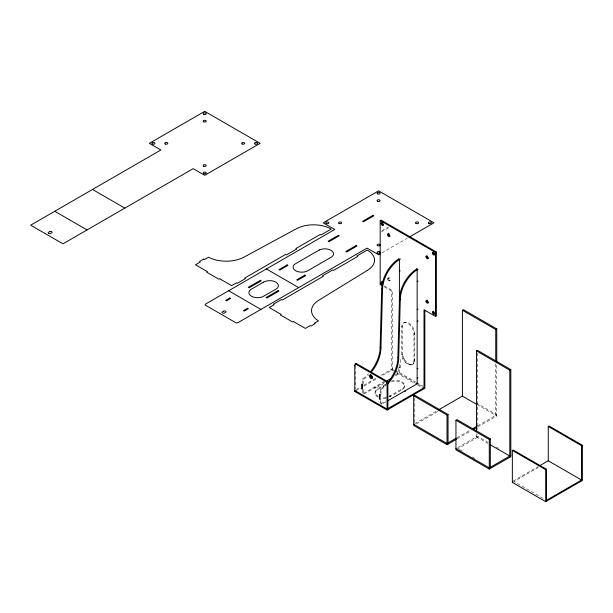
<?xml version="1.0" encoding="UTF-8"?>
<svg xmlns="http://www.w3.org/2000/svg" width="613" height="613" viewBox="0 0 613 613"><rect width="100%" height="100%" fill="white"/><g stroke="black" fill="none" stroke-linecap="round" stroke-linejoin="round"><path stroke-width="0.46" stroke-dasharray="3.06 2.3" d="M401.753 354.483L401.745 326.269A8.705 5.027 60 0 1 407.706 323.35A8.705 5.027 60 0 1 413.944 332.951L413.982 359.908C413.867 370.742 400.718 361.21 401.753 354.483L402.572 354.007L402.565 325.802A8.705 5.027 60 0 1 408.526 322.882A8.705 5.027 60 0 1 414.763 332.476L414.771 361.279L414.334 362.804L412.687 364.398M362.452 383.592L362.452 378.857L364.045 377.815A26.16 15.103 -60 0 0 368.712 373.677M363.271 384.067L363.271 379.324L364.865 378.29A26.16 15.103 -60 0 0 368.398 375.294M380.198 392.887L380.198 389.094L381.792 388.06A26.16 15.103 -60 0 0 386.451 383.922M381.018 394.305L381.018 389.569L382.612 388.527A26.16 15.103 -60 0 0 386.144 385.539M381.968 230.641L388.274 226.994M381.209 232.028L389.094 227.469M381.899 252.885L407.522 238.089M387.876 278.279L388.696 277.804M389.401 280.915L390.22 280.44M384.297 286.861L391.715 291.144L392.535 290.669L392.535 369.601L381.033 376.236M403.99 322.79L404.818 322.315M401.753 326.668L402.572 326.193M413.967 333.947L414.786 333.472L414.786 334.437L413.967 334.913M402.143 356.505L402.963 356.03L402.572 354.007M402.925 358.582L403.745 358.107L402.963 356.03M404.044 360.559L404.864 360.084C406.641 362.681 410.25 366.061 413.507 363.923M356.398 389.516L360.505 387.14M363.793 385.248L376.934 377.662M381.033 375.294L392.535 368.651L394.19 369.608M355.578 390.933L360.505 388.09M363.793 386.198L377.754 378.137M405.423 362.306L406.243 361.831M395.385 374.941L398.588 373.095L398.588 367.471L399.408 366.995L400.228 367.471L400.228 358.053M400.228 367.471L399.408 367.938L398.588 367.471M406.963 363.708L407.783 363.233M413.982 359.908L414.802 359.433M413.967 360.827L414.786 360.352M408.572 364.666L409.392 364.191M413.951 361.747L414.771 361.279M410.128 365.11L410.948 364.635M413.514 363.279L414.334 362.804M411.538 365.019L412.357 364.543M363.248 393.492L385.776 380.489M364.068 393.967L385.776 381.439M395.408 375.876L399.408 373.57L399.408 362.291M375.271 388.45L375.271 387.5L374.451 387.025L374.451 387.975L375.271 388.45L384.979 382.841M378.175 396.259A8.705 5.027 0 0 1 377.033 389.178L386.259 383.884M378.175 397.201A8.705 5.027 0 0 1 377.033 390.129L386.259 384.826M380.995 403.737L385.792 400.963M385.815 401.906L381.018 404.672L381.018 399.983M414.717 423.66L436.916 410.84M416.365 423.89L437.743 411.553M457.099 437.682L470.248 430.081M477.65 425.813L496.768 414.779L477.259 403.507M457.099 438.862L471.075 430.793M477.65 426.993L496.768 415.959L496.768 365.164M457.788 447.59L477.489 436.211L488.055 442.31M456.769 449.36L477.489 437.398L477.489 434.303M513.119 481.059L538.444 466.439M538.413 467.351L513.939 481.481L544.827 499.365M388.765 396.488L402.021 388.933A8.705 5.027 0 0 0 402.772 382.32A8.705 5.027 0 0 0 391.515 381.033M389.837 395.914L389.837 396.856L402.021 389.883A8.705 5.027 0 0 0 402.772 383.271A8.705 5.027 0 0 0 391.515 381.976M389.837 396.856L390.496 396.481L390.496 395.538M384.29 285.911L392.535 290.669M477.044 404.572L496.768 415.959M395.017 370.091L415.729 382.045M416.556 382.527L423.185 386.351M392.535 369.601L394.19 370.559M395.017 371.034L414.901 382.512M418.212 384.428L422.357 386.818M393.37 371.034L391.715 370.076L391.715 291.144M396.68 372.942L416.564 384.42M417.392 384.903L424.02 388.726M496.185 447.007L498.622 448.417M476.462 436.801L488.055 443.498M362.452 378.857L363.271 379.324M380.198 389.094L381.018 389.569M459.413 449.459L462.662 451.337M472.424 456.976L474.86 458.378M403.745 358.107L404.864 360.084M495.741 363.854L495.741 416.549M477.489 353.211L477.489 429.537M476.462 433.943L476.462 437.988M414.717 398.075L414.717 422.709M404.572 385.385L404.572 386.328M402.021 388.933L402.021 389.883M380.198 400.45L380.198 404.197M377.631 388.864L377.631 389.807M375.072 392.856L375.072 393.799M363.271 389.738L363.271 394.427M362.452 390.205L362.452 393.017M355.578 365.815L355.578 389.079M386.037 398.182A8.705 5.027 0 0 1 382.274 398.289M386.757 397.101A8.705 5.027 0 0 1 382.274 397.339M388.381 278.501A1.525 0.881 60 0 0 389.998 280.509A1.525 0.881 60 0 0 389.998 278.356A1.525 0.881 60 0 0 388.381 278.501M387.562 278.976A1.525 0.881 60 0 0 389.171 280.984A1.525 0.881 60 0 0 389.171 278.831A1.525 0.881 60 0 0 387.562 278.976"/><path stroke-width="0.92" d="M370.88 371.187A26.16 15.103 -60 0 0 380.129 347.349L381.707 289.167A25.026 14.444 -60 0 1 398.634 258.985M371.7 371.662A26.16 15.103 -60 0 0 380.949 347.824L382.535 289.635A25.026 14.444 -60 0 1 400.228 258.993L399.408 259.468L398.588 258.993M387.01 383.324A26.16 15.103 -60 0 0 397.875 357.594L399.454 299.405A25.026 14.444 -60 0 1 417.147 268.762L416.327 269.237L417.147 269.712L417.966 269.237A25.026 14.444 -60 0 0 400.274 299.88L398.695 358.069A26.16 15.103 -60 0 1 387.83 383.799M424.84 310.27L424.84 388.251L387.064 410.059L354.758 391.408L354.758 365.356L355.272 363.877L356.092 363.402L387.378 381.462L387.883 383.531L387.883 409.591M381.822 285.436L380.175 284.478L380.175 220.527L380.995 220.052L436.379 252.027L436.379 315.979L435.559 316.454L424.02 309.795L424.02 388.726M380.244 253.836L378.596 254.793L367.057 248.127L238.357 322.43L236.311 323.02L205.026 304.96L206.052 303.78L334.752 229.477L323.212 222.818L378.596 190.842L433.981 222.818L409.178 237.131M399.408 271.306L400.228 270.831M380.175 284.478L380.995 284.011M380.175 220.527L435.559 252.502L436.379 252.027M417.147 281.551L417.966 281.076M399.408 299.313L400.228 298.837M417.147 309.557L417.966 309.082M417.147 321.404L417.966 320.928M354.758 365.356L355.578 364.881M438.563 409.89L462.409 396.121L462.409 310.262L463.436 309.672L496.768 328.913L496.768 362.306M372.758 377.462L371.938 377.937A1.448 0.835 60 0 1 370.911 378.527A1.448 0.835 60 0 1 369.884 376.757L369.884 375.57L370.704 375.095A1.448 0.835 60 0 1 370.742 374.811M369.884 376.757L370.704 376.282L370.704 375.095M371.938 377.937L371.938 376.757L372.758 376.282M354.758 391.408L355.578 390.933M391.408 378.19L387.408 380.497L387.408 381.447M355.272 363.877L386.55 381.937L387.378 381.462M387.064 410.059L387.064 384.006L387.883 383.531M417.147 368.773L417.966 368.298M462.409 310.262L495.741 329.51L496.768 328.913M417.147 378.183L417.966 377.708M387.416 400.979L417.147 383.815L417.147 269.712M476.462 431.077L476.462 350.942L477.489 350.352L510.821 369.593L510.821 456.639L489.281 469.075L455.949 449.835L455.949 420.227L456.976 419.629L490.308 438.877L490.308 467.298M424.84 387.309L387.064 409.116L354.758 390.466M456.271 439.337L447.023 444.678L413.691 425.437L413.691 395.829L414.717 395.232L448.049 414.48L448.049 444.088M476.462 350.942L509.794 370.191L510.821 369.593M413.691 395.829L447.023 415.07L448.049 414.48M456.271 438.157L447.023 443.498L413.691 424.25M472.715 428.663L476.83 426.288M473.543 429.368L476.83 427.468M455.949 420.227L489.281 439.467L490.308 438.877M548.252 426.441L581.584 445.682L581.584 480.025L548.252 460.784L548.252 426.441L549.018 425.997L582.35 445.237L582.35 480.469L545.685 501.641L512.353 482.393L512.353 450.417L513.119 449.973L546.451 469.221L546.451 501.196M510.821 455.459L489.281 467.888L455.949 448.647M540.076 465.497L548.252 460.784M512.353 482.393L513.119 481.948M581.584 445.682L582.35 445.237M512.353 450.417L545.685 469.665L546.451 469.221M546.451 500.308L582.35 479.581M381.707 289.167L382.535 289.635M399.454 299.405L400.274 299.88M266.394 268.946L298.7 287.597M380.129 347.349L380.949 347.824M397.875 357.594L398.695 358.069M462.409 396.121L476.232 404.105M92.525 189.463L124.83 208.114M416.327 383.34L417.147 383.815M228.618 290.754L260.923 309.404M490.285 444.785L509.794 456.049M54.749 211.27L87.061 229.921M386.55 381.937L387.064 384.006M545.685 469.665L545.685 501.641M509.794 370.191L509.794 457.229M495.741 329.51L495.741 360.988M489.281 439.467L489.281 469.075M447.023 415.07L447.023 444.678M435.559 252.502L435.559 316.454M405.147 390.742L405.147 391.692M399.408 259.468L399.408 302.96M382.765 283.865A1.525 0.881 60 0 1 382.114 281.666M428.28 302.707A1.525 0.881 60 0 1 427.031 301.519A1.525 0.881 60 0 1 427.1 300.048M434.816 313.818A1.525 0.881 60 0 1 433.437 312.615A1.525 0.881 60 0 1 433.606 311.09M428.257 258.295A1.525 0.881 60 0 1 427.108 257.261A1.525 0.881 60 0 1 426.955 255.805M435.008 254.571A1.525 0.881 60 0 1 433.697 253.859A1.525 0.881 60 0 1 433.322 252.188M390.174 236.051A1.525 0.881 60 0 1 388.565 234.894A1.525 0.881 60 0 1 388.971 233.323M383.401 224.986A1.525 0.881 60 0 1 382.152 223.791A1.525 0.881 60 0 1 382.228 222.327M382.765 284.685A1.525 0.881 60 0 1 381.148 282.677A1.525 0.881 60 0 1 382.765 282.532M369.884 375.57A1.448 0.835 60 0 1 370.911 374.98A1.448 0.835 60 0 1 371.938 376.757M372.459 378.129A1.448 0.835 60 0 1 371.34 377.738A1.448 0.835 60 0 1 370.704 376.282M263.575 282.118L250.893 289.466A8.705 5.027 0 0 0 251.207 296.094A8.705 5.027 0 0 0 262.625 296.776L275.881 289.221A8.705 5.027 0 0 0 275.881 282.118A8.705 5.027 0 0 0 263.575 282.118M367.21 270.456L319.197 300.002A26.16 15.103 0 0 0 316.936 319.879L318.431 320.86L314.323 323.227L315.151 323.702L311.044 326.07L310.224 325.595L305.351 328.415L293.351 321.48L292.531 321.955L280.394 314.952L281.214 314.477L269.214 307.55L274.095 304.738L273.268 304.263L281.421 299.558L282.241 300.033L323.266 276.348L322.446 275.873L332.706 269.95L333.526 270.425L357.777 256.418L356.958 255.95L367.21 250.027A25.026 14.444 0 0 1 367.21 270.456M319.373 249.943L294.953 264.05A8.705 5.027 0 0 0 295.527 270.662A8.705 5.027 0 0 0 306.96 271.199L331.894 256.801A8.705 5.027 0 0 0 330.844 250.204A8.705 5.027 0 0 0 319.373 249.943M204.727 111.359L149.342 143.335L160.882 150.001L30.65 225.186L62.955 243.836L193.187 168.652L204.727 175.31L260.111 143.335L204.727 111.359M49.622 231.699L48.596 232.296A1.448 0.835 0 0 0 48.596 233.476A1.448 0.835 0 0 0 50.649 233.476L51.676 232.886A1.448 0.835 0 0 0 51.676 231.699A1.448 0.835 0 0 0 49.622 231.699M203.639 259.107L199.531 261.483L200.359 261.95L195.478 264.77L207.478 271.697L206.658 272.172L218.795 279.176L219.615 278.7L231.614 285.627L236.488 282.815L237.308 283.29L245.461 278.586L244.641 278.11L285.666 254.426L286.486 254.893L296.738 248.978L295.918 248.503L320.178 234.495L320.997 234.971L331.25 229.047A25.026 14.444 0 0 0 295.864 229.047L244.679 256.77A26.16 15.103 0 0 1 210.259 258.073L208.558 257.215L204.458 259.583L203.639 259.107M229.798 298.01L225.691 300.378L226.511 300.853L230.618 298.477L229.798 298.01M260.441 280.31L248.311 287.321L249.131 287.788L261.261 280.785L260.441 280.31M287.106 264.916L278.961 269.62L279.781 270.095L287.926 265.391L287.106 264.916M338.391 235.308L328.131 241.231L328.951 241.706L339.211 235.783L338.391 235.308M372.903 215.385L362.643 221.308L363.463 221.783L373.723 215.86L372.903 215.385M223.492 311.182L222.465 311.772A1.448 0.835 0 0 0 222.465 312.959A1.448 0.835 0 0 0 224.519 312.959L225.538 312.362A1.448 0.835 0 0 0 225.538 311.182A1.448 0.835 0 0 0 223.492 311.182M247.537 308.255L243.438 310.622L244.258 311.09L248.357 308.722L247.537 308.255M278.187 290.554L266.05 297.566L266.877 298.033L279.007 291.029L278.187 290.554M304.853 275.16L296.7 279.865L297.52 280.34L305.672 275.635L304.853 275.16M356.13 245.552L345.878 251.476L346.697 251.951L356.958 246.028L356.13 245.552M362.452 384.535L361.632 384.067L361.632 388.803L362.452 389.278L362.452 384.535M380.198 394.78L379.37 394.305L379.37 399.048L380.198 399.523L380.198 394.78M152.683 144.101A1.525 0.881 0 0 0 154.974 143.335A1.525 0.881 0 0 0 152.683 142.576A1.525 0.881 0 0 0 152.683 144.101M165.51 144.101A1.525 0.881 0 0 0 167.793 143.335A1.525 0.881 0 0 0 165.51 142.576A1.525 0.881 0 0 0 165.51 144.101M203.746 166.215A1.525 0.881 0 0 0 206.229 165.702A1.525 0.881 0 0 0 204.213 164.713A1.525 0.881 0 0 0 203.746 166.215M203.891 173.678A1.525 0.881 0 0 0 206.252 172.989A1.525 0.881 0 0 0 204.045 172.161A1.525 0.881 0 0 0 203.891 173.678M242.181 143.994A1.525 0.881 0 0 0 244.679 143.511A1.525 0.881 0 0 0 242.71 142.5A1.525 0.881 0 0 0 242.181 143.994M255.115 144.047A1.525 0.881 0 0 0 257.521 143.427A1.525 0.881 0 0 0 255.391 142.53A1.525 0.881 0 0 0 255.115 144.047M203.891 121.864A1.525 0.881 0 0 0 206.252 121.182A1.525 0.881 0 0 0 204.045 120.347A1.525 0.881 0 0 0 203.891 121.864M203.731 114.393A1.525 0.881 0 0 0 206.221 113.895A1.525 0.881 0 0 0 204.229 112.899A1.525 0.881 0 0 0 203.731 114.393M377.608 245.69A1.525 0.881 0 0 0 380.091 245.177A1.525 0.881 0 0 0 378.083 244.196A1.525 0.881 0 0 0 377.608 245.69M377.761 253.161A1.525 0.881 0 0 0 380.114 252.472A1.525 0.881 0 0 0 377.907 251.636A1.525 0.881 0 0 0 377.761 253.161M416.043 223.477A1.525 0.881 0 0 0 418.549 222.994A1.525 0.881 0 0 0 416.572 221.983A1.525 0.881 0 0 0 416.043 223.477M428.977 223.53A1.525 0.881 0 0 0 431.391 222.91A1.525 0.881 0 0 0 429.253 222.013A1.525 0.881 0 0 0 428.977 223.53M326.239 223.439A1.525 0.881 0 0 0 328.783 223.048A1.525 0.881 0 0 0 326.921 221.967A1.525 0.881 0 0 0 326.239 223.439M339.058 223.439A1.525 0.881 0 0 0 341.602 223.048A1.525 0.881 0 0 0 339.74 221.967A1.525 0.881 0 0 0 339.058 223.439M377.754 201.348A1.525 0.881 0 0 0 380.114 200.666A1.525 0.881 0 0 0 377.914 199.823A1.525 0.881 0 0 0 377.754 201.348M377.6 193.877A1.525 0.881 0 0 0 380.091 193.379A1.525 0.881 0 0 0 378.098 192.382A1.525 0.881 0 0 0 377.6 193.877M426.02 301.282A1.525 0.881 60 0 0 427.705 303.174A1.525 0.881 60 0 0 427.56 300.945A1.525 0.881 60 0 0 426.02 301.282M432.456 312.546A1.525 0.881 60 0 0 434.226 314.247A1.525 0.881 60 0 0 433.843 311.917A1.525 0.881 60 0 0 432.456 312.546M426.02 256.847A1.525 0.881 60 0 0 427.69 258.77A1.525 0.881 60 0 0 427.575 256.556A1.525 0.881 60 0 0 426.02 256.847M432.441 253.269A1.525 0.881 60 0 0 434.188 255.046A1.525 0.881 60 0 0 433.889 252.748A1.525 0.881 60 0 0 432.441 253.269M387.585 234.825A1.525 0.881 60 0 0 389.355 236.526A1.525 0.881 60 0 0 388.971 234.197A1.525 0.881 60 0 0 387.585 234.825M381.148 223.553A1.525 0.881 60 0 0 382.826 225.461A1.525 0.881 60 0 0 382.696 223.232A1.525 0.881 60 0 0 381.148 223.553"/></g></svg>
